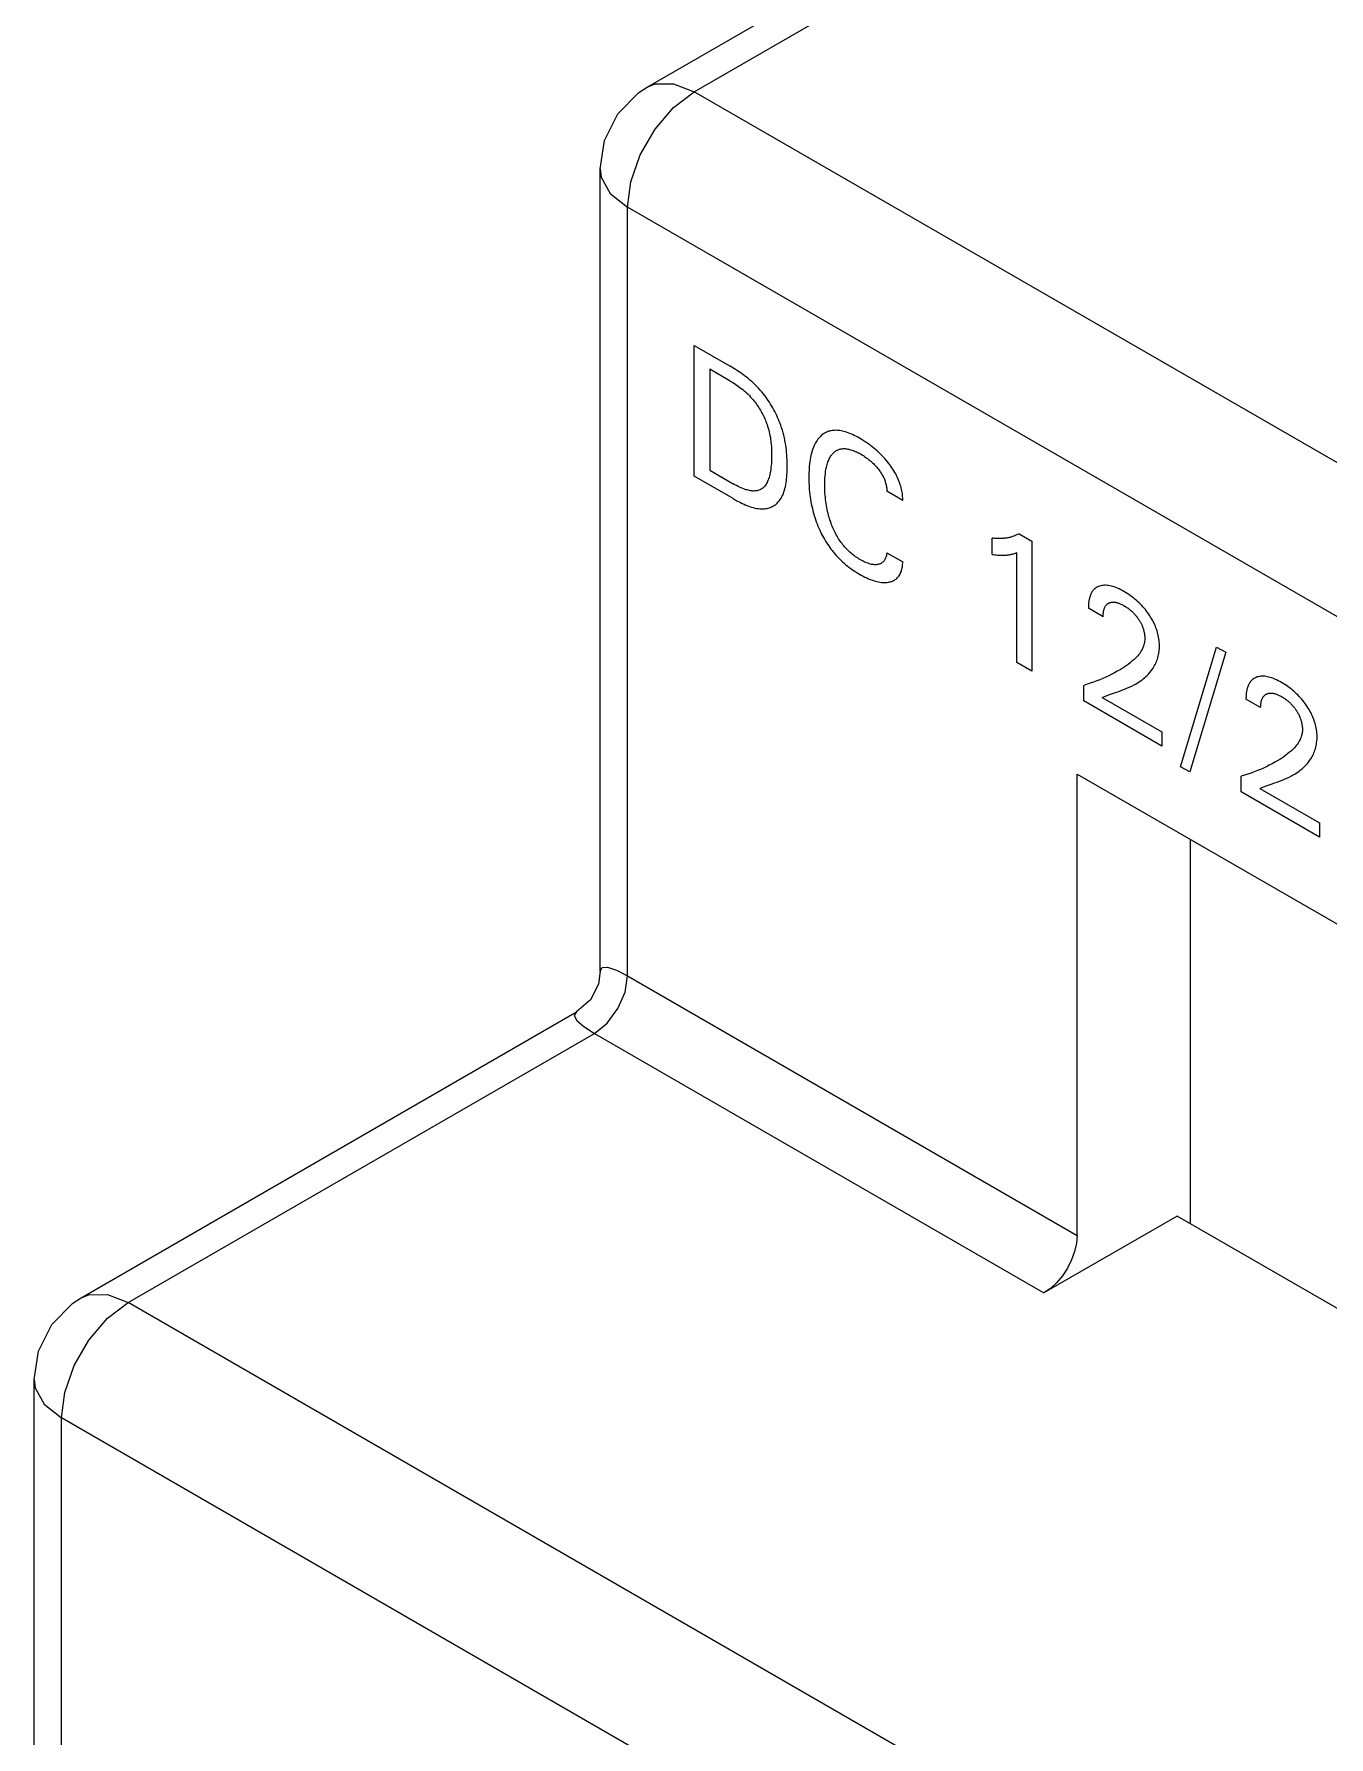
# Model space of a CAD drawing. Extents: x 0 to 420, y 0 to 297.
# Drawn here: x 167.98 to 181.73, y 153.39 to 171.48 of the extents above; entities that cross this region are included whole.
import ezdxf

# ---------------------------------------------------------------- set-up
doc = ezdxf.new("R2010")
doc.units = 0
doc.header["$LTSCALE"] = 23.1
doc.layers.add('40000_ISO', color=7, linetype='CONTINUOUS')

msp = doc.modelspace()

# ---------------------------------------------------------------- linework, layer by layer
at = {"layer": '40000_ISO', "color": 7, "linetype": 'CONTINUOUS'}
for p, q in [((174.488, 170.913), (185.972, 177.543)), ((174.988, 170.864), (186.161, 177.314)), ((174.489, 170.914), (174.572, 170.948)), ((174.572, 170.948), (174.769, 170.95)), ((174.769, 170.95), (174.988, 170.864)), ((174.176, 170.63), (174.401, 170.857)), ((174.401, 170.857), (174.489, 170.914)), ((174.769, 170.697), (174.988, 170.864)), ((198.677, 157.188), (174.988, 170.864)), ((174.035, 170.348), (174.176, 170.63)), ((174.572, 170.466), (174.769, 170.697)), ((174.415, 170.195), (174.572, 170.466)), ((173.988, 170.047), (174.035, 170.348)), ((173.988, 161.523), (173.988, 170.047)), ((173.988, 170.047), (174.001, 169.957)), ((174.315, 169.908), (174.415, 170.195)), ((174.001, 169.957), (174.097, 169.785)), ((174.281, 169.639), (174.315, 169.908)), ((174.097, 169.785), (174.281, 169.639)), ((174.281, 161.474), (174.281, 169.639)), ((197.97, 155.963), (174.281, 169.639)), ((174.988, 166.781), (174.988, 168.169)), ((174.988, 168.169), (175.369, 167.95)), ((175.153, 167.917), (175.153, 166.844)), ((175.369, 167.792), (175.153, 167.917)), ((175.388, 167.938), (175.369, 167.95)), ((175.408, 167.927), (175.388, 167.938)), ((175.427, 167.915), (175.408, 167.927)), ((175.446, 167.902), (175.427, 167.915)), ((175.465, 167.89), (175.446, 167.902)), ((175.485, 167.876), (175.465, 167.89)), ((175.504, 167.863), (175.485, 167.876)), ((175.523, 167.848), (175.504, 167.863)), ((175.542, 167.834), (175.523, 167.848)), ((175.369, 167.792), (175.384, 167.784)), ((175.384, 167.784), (175.399, 167.775)), ((175.399, 167.775), (175.414, 167.765)), ((175.414, 167.765), (175.429, 167.756)), ((175.429, 167.756), (175.443, 167.746)), ((175.443, 167.746), (175.458, 167.735)), ((175.458, 167.735), (175.473, 167.724)), ((175.473, 167.724), (175.488, 167.713)), ((175.488, 167.713), (175.503, 167.702)), ((175.503, 167.702), (175.517, 167.689)), ((175.517, 167.689), (175.532, 167.677)), ((175.532, 167.677), (175.546, 167.664)), ((175.561, 167.819), (175.542, 167.834)), ((175.546, 167.664), (175.56, 167.651)), ((175.58, 167.803), (175.561, 167.819)), ((175.599, 167.786), (175.58, 167.803)), ((175.617, 167.77), (175.599, 167.786)), ((175.635, 167.752), (175.617, 167.77)), ((175.653, 167.734), (175.635, 167.752)), ((175.671, 167.715), (175.653, 167.734)), ((175.688, 167.696), (175.671, 167.715)), ((175.705, 167.676), (175.688, 167.696)), ((175.719, 167.659), (175.705, 167.676)), ((175.56, 167.651), (175.574, 167.637)), ((175.574, 167.637), (175.587, 167.622)), ((175.587, 167.622), (175.601, 167.607)), ((175.601, 167.607), (175.614, 167.592)), ((175.614, 167.592), (175.624, 167.579)), ((175.624, 167.579), (175.634, 167.566)), ((175.634, 167.566), (175.644, 167.553)), ((175.644, 167.553), (175.654, 167.539)), ((175.654, 167.539), (175.663, 167.525)), ((175.663, 167.525), (175.673, 167.511)), ((175.673, 167.511), (175.682, 167.497)), ((175.682, 167.497), (175.69, 167.482)), ((175.733, 167.641), (175.719, 167.659)), ((175.747, 167.623), (175.733, 167.641)), ((175.76, 167.605), (175.747, 167.623)), ((175.773, 167.586), (175.76, 167.605)), ((175.786, 167.566), (175.773, 167.586)), ((175.798, 167.547), (175.786, 167.566)), ((175.81, 167.527), (175.798, 167.547)), ((175.821, 167.507), (175.81, 167.527)), ((175.833, 167.487), (175.821, 167.507)), ((175.843, 167.467), (175.833, 167.487)), ((175.69, 167.482), (175.699, 167.467)), ((175.699, 167.467), (175.707, 167.452)), ((175.707, 167.452), (175.715, 167.437)), ((175.715, 167.437), (175.722, 167.422)), ((175.722, 167.422), (175.73, 167.407)), ((175.73, 167.407), (175.736, 167.392)), ((175.736, 167.392), (175.743, 167.377)), ((175.743, 167.377), (175.749, 167.361)), ((175.749, 167.361), (175.755, 167.346)), ((175.755, 167.346), (175.761, 167.33)), ((175.761, 167.33), (175.767, 167.311)), ((175.767, 167.311), (175.773, 167.291)), ((175.854, 167.446), (175.843, 167.467)), ((175.864, 167.426), (175.854, 167.446)), ((175.873, 167.405), (175.864, 167.426)), ((175.883, 167.384), (175.873, 167.405)), ((175.891, 167.363), (175.883, 167.384)), ((175.899, 167.342), (175.891, 167.363)), ((175.907, 167.322), (175.899, 167.342)), ((175.916, 167.295), (175.907, 167.322)), ((175.773, 167.291), (175.779, 167.271)), ((175.779, 167.271), (175.784, 167.252)), ((175.784, 167.252), (175.788, 167.232)), ((175.788, 167.232), (175.792, 167.213)), ((175.792, 167.213), (175.796, 167.193)), ((175.796, 167.193), (175.799, 167.174)), ((175.799, 167.174), (175.801, 167.155)), ((175.801, 167.155), (175.803, 167.136)), ((175.803, 167.136), (175.805, 167.117)), ((175.924, 167.269), (175.916, 167.295)), ((175.932, 167.242), (175.924, 167.269)), ((175.939, 167.216), (175.932, 167.242)), ((175.945, 167.19), (175.939, 167.216)), ((175.95, 167.164), (175.945, 167.19)), ((175.955, 167.138), (175.95, 167.164)), ((175.959, 167.112), (175.955, 167.138)), ((176.276, 167.135), (176.268, 167.121)), ((176.284, 167.148), (176.276, 167.135)), ((176.292, 167.162), (176.284, 167.148)), ((176.301, 167.174), (176.292, 167.162)), ((176.311, 167.186), (176.301, 167.174)), ((176.321, 167.197), (176.311, 167.186)), ((176.331, 167.207), (176.321, 167.197)), ((176.34, 167.216), (176.331, 167.207)), ((176.35, 167.223), (176.34, 167.216)), ((176.36, 167.231), (176.35, 167.223)), ((176.37, 167.237), (176.36, 167.231)), ((176.381, 167.243), (176.37, 167.237)), ((176.392, 167.249), (176.381, 167.243)), ((176.403, 167.253), (176.392, 167.249)), ((176.415, 167.258), (176.403, 167.253)), ((176.427, 167.261), (176.415, 167.258)), ((176.439, 167.264), (176.427, 167.261)), ((176.452, 167.266), (176.439, 167.264)), ((176.465, 167.268), (176.452, 167.266)), ((176.478, 167.268), (176.465, 167.268)), ((176.492, 167.269), (176.478, 167.268)), ((176.505, 167.268), (176.492, 167.269)), ((176.519, 167.267), (176.505, 167.268)), ((176.533, 167.265), (176.519, 167.267)), ((176.548, 167.263), (176.533, 167.265)), ((176.562, 167.26), (176.548, 167.263)), ((176.576, 167.256), (176.562, 167.26)), ((176.595, 167.251), (176.576, 167.256)), ((176.613, 167.245), (176.595, 167.251)), ((176.631, 167.238), (176.613, 167.245)), ((176.65, 167.231), (176.631, 167.238)), ((176.668, 167.223), (176.65, 167.231)), ((176.687, 167.214), (176.668, 167.223)), ((176.705, 167.205), (176.687, 167.214)), ((176.724, 167.195), (176.705, 167.205)), ((176.743, 167.184), (176.724, 167.195)), ((176.762, 167.173), (176.743, 167.184)), ((176.782, 167.161), (176.762, 167.173)), ((176.802, 167.148), (176.782, 167.161)), ((176.821, 167.135), (176.802, 167.148)), ((176.841, 167.121), (176.821, 167.135)), ((175.805, 167.117), (175.807, 167.099)), ((175.807, 167.099), (175.808, 167.08)), ((175.808, 167.08), (175.809, 167.062)), ((175.809, 166.961), (175.808, 166.939)), ((175.809, 167.062), (175.809, 167.044)), ((175.809, 167.044), (175.81, 167.026)), ((175.81, 166.984), (175.809, 166.961)), ((175.81, 167.026), (175.81, 167.008)), ((175.81, 167.008), (175.81, 166.984)), ((175.963, 167.086), (175.959, 167.112)), ((175.966, 167.061), (175.963, 167.086)), ((175.968, 167.035), (175.966, 167.061)), ((175.97, 167.01), (175.968, 167.035)), ((175.972, 166.985), (175.97, 167.01)), ((175.973, 166.96), (175.972, 166.985)), ((175.974, 166.935), (175.973, 166.96)), ((176.219, 166.959), (176.216, 166.936)), ((176.223, 166.979), (176.219, 166.959)), ((176.227, 166.998), (176.223, 166.979)), ((176.231, 167.017), (176.227, 166.998)), ((176.236, 167.036), (176.231, 167.017)), ((176.241, 167.054), (176.236, 167.036)), ((176.247, 167.072), (176.241, 167.054)), ((176.254, 167.089), (176.247, 167.072)), ((176.261, 167.106), (176.254, 167.089)), ((176.268, 167.121), (176.261, 167.106)), ((176.407, 166.933), (176.412, 166.946)), ((176.412, 166.946), (176.417, 166.956)), ((176.417, 166.956), (176.421, 166.965)), ((176.421, 166.965), (176.426, 166.975)), ((176.426, 166.975), (176.431, 166.984)), ((176.431, 166.984), (176.436, 166.992)), ((176.436, 166.992), (176.442, 167.001)), ((176.442, 167.001), (176.448, 167.009)), ((176.448, 167.009), (176.454, 167.016)), ((176.454, 167.016), (176.461, 167.023)), ((176.461, 167.023), (176.467, 167.029)), ((176.467, 167.029), (176.473, 167.035)), ((176.473, 167.035), (176.479, 167.04)), ((176.479, 167.04), (176.486, 167.045)), ((176.486, 167.045), (176.493, 167.05)), ((176.493, 167.05), (176.5, 167.054)), ((176.5, 167.054), (176.507, 167.058)), ((176.507, 167.058), (176.514, 167.061)), ((176.514, 167.061), (176.522, 167.065)), ((176.522, 167.065), (176.53, 167.067)), ((176.53, 167.067), (176.538, 167.069)), ((176.538, 167.069), (176.546, 167.071)), ((176.546, 167.071), (176.555, 167.072)), ((176.555, 167.072), (176.564, 167.073)), ((176.564, 167.073), (176.572, 167.074)), ((176.572, 167.074), (176.581, 167.074)), ((176.581, 167.074), (176.591, 167.074)), ((176.591, 167.074), (176.6, 167.073)), ((176.6, 167.073), (176.609, 167.072)), ((176.609, 167.072), (176.619, 167.07)), ((176.619, 167.07), (176.628, 167.068)), ((176.628, 167.068), (176.638, 167.066)), ((176.638, 167.066), (176.65, 167.063)), ((176.65, 167.063), (176.662, 167.059)), ((176.662, 167.059), (176.674, 167.055)), ((176.674, 167.055), (176.686, 167.051)), ((176.686, 167.051), (176.698, 167.045)), ((176.698, 167.045), (176.71, 167.04)), ((176.71, 167.04), (176.723, 167.034)), ((176.723, 167.034), (176.735, 167.028)), ((176.735, 167.028), (176.747, 167.021)), ((176.747, 167.021), (176.76, 167.014)), ((176.76, 167.014), (176.774, 167.006)), ((176.774, 167.006), (176.787, 166.997)), ((176.787, 166.997), (176.801, 166.988)), ((176.801, 166.988), (176.815, 166.978)), ((176.815, 166.978), (176.829, 166.968)), ((176.829, 166.968), (176.839, 166.96)), ((176.839, 166.96), (176.85, 166.952)), ((176.86, 167.106), (176.841, 167.121)), ((176.85, 166.952), (176.86, 166.943)), ((176.878, 167.093), (176.86, 167.106)), ((176.86, 166.943), (176.87, 166.934)), ((176.896, 167.079), (176.878, 167.093)), ((176.913, 167.064), (176.896, 167.079)), ((176.93, 167.049), (176.913, 167.064)), ((176.947, 167.034), (176.93, 167.049)), ((176.964, 167.017), (176.947, 167.034)), ((176.98, 167.002), (176.964, 167.017)), ((176.995, 166.986), (176.98, 167.002)), ((177.01, 166.969), (176.995, 166.986)), ((177.025, 166.953), (177.01, 166.969)), ((177.039, 166.935), (177.025, 166.953)), ((175.402, 166.543), (174.988, 166.781)), ((175.153, 166.844), (175.403, 166.7)), ((175.782, 166.767), (175.777, 166.751)), ((175.787, 166.783), (175.782, 166.767)), ((175.791, 166.799), (175.787, 166.783)), ((175.794, 166.816), (175.791, 166.799)), ((175.797, 166.834), (175.794, 166.816)), ((175.8, 166.851), (175.797, 166.834)), ((175.803, 166.873), (175.8, 166.851)), ((175.805, 166.894), (175.803, 166.873)), ((175.807, 166.916), (175.805, 166.894)), ((175.808, 166.939), (175.807, 166.916)), ((175.968, 166.752), (175.97, 166.774)), ((175.97, 166.774), (175.972, 166.796)), ((175.972, 166.796), (175.973, 166.818)), ((175.973, 166.818), (175.974, 166.84)), ((175.974, 166.911), (175.974, 166.935)), ((175.974, 166.886), (175.974, 166.911)), ((175.974, 166.863), (175.974, 166.886)), ((175.974, 166.84), (175.974, 166.863)), ((176.206, 166.817), (176.205, 166.792)), ((176.205, 166.792), (176.205, 166.767)), ((176.205, 166.767), (176.205, 166.742)), ((176.207, 166.841), (176.206, 166.817)), ((176.208, 166.865), (176.207, 166.841)), ((176.21, 166.889), (176.208, 166.865)), ((176.213, 166.913), (176.21, 166.889)), ((176.216, 166.936), (176.213, 166.913)), ((176.375, 166.739), (176.376, 166.762)), ((176.376, 166.762), (176.378, 166.785)), ((176.378, 166.785), (176.38, 166.808)), ((176.38, 166.808), (176.383, 166.835)), ((176.383, 166.835), (176.386, 166.85)), ((176.386, 166.85), (176.389, 166.865)), ((176.389, 166.865), (176.392, 166.879)), ((176.392, 166.879), (176.395, 166.893)), ((176.395, 166.893), (176.399, 166.907)), ((176.399, 166.907), (176.403, 166.92)), ((176.403, 166.92), (176.407, 166.933)), ((176.87, 166.934), (176.88, 166.925)), ((176.88, 166.925), (176.89, 166.915)), ((176.89, 166.915), (176.9, 166.906)), ((176.9, 166.906), (176.909, 166.896)), ((176.909, 166.896), (176.918, 166.886)), ((176.918, 166.886), (176.926, 166.876)), ((176.926, 166.876), (176.935, 166.865)), ((176.935, 166.865), (176.944, 166.855)), ((176.944, 166.855), (176.951, 166.846)), ((176.951, 166.846), (176.957, 166.836)), ((176.957, 166.836), (176.964, 166.827)), ((176.964, 166.827), (176.97, 166.817)), ((176.97, 166.817), (176.976, 166.808)), ((176.976, 166.808), (176.982, 166.798)), ((176.982, 166.798), (176.988, 166.788)), ((176.988, 166.788), (176.993, 166.778)), ((176.993, 166.778), (176.998, 166.768)), ((176.998, 166.768), (177.003, 166.759)), ((177.054, 166.917), (177.039, 166.935)), ((177.065, 166.902), (177.054, 166.917)), ((177.076, 166.887), (177.065, 166.902)), ((177.087, 166.871), (177.076, 166.887)), ((177.098, 166.855), (177.087, 166.871)), ((177.108, 166.839), (177.098, 166.855)), ((177.118, 166.822), (177.108, 166.839)), ((177.127, 166.806), (177.118, 166.822)), ((177.136, 166.789), (177.127, 166.806)), ((177.144, 166.773), (177.136, 166.789)), ((177.151, 166.756), (177.144, 166.773)), ((175.419, 166.69), (175.403, 166.7)), ((175.436, 166.681), (175.419, 166.69)), ((175.453, 166.672), (175.436, 166.681)), ((175.47, 166.664), (175.453, 166.672)), ((175.487, 166.657), (175.47, 166.664)), ((175.504, 166.65), (175.487, 166.657)), ((175.521, 166.644), (175.504, 166.65)), ((175.537, 166.638), (175.521, 166.644)), ((175.55, 166.635), (175.537, 166.638)), ((175.562, 166.632), (175.55, 166.635)), ((175.575, 166.629), (175.562, 166.632)), ((175.587, 166.627), (175.575, 166.629)), ((175.599, 166.625), (175.587, 166.627)), ((175.61, 166.624), (175.599, 166.625)), ((175.622, 166.624), (175.61, 166.624)), ((175.633, 166.625), (175.622, 166.624)), ((175.644, 166.626), (175.633, 166.625)), ((175.654, 166.627), (175.644, 166.626)), ((175.664, 166.629), (175.654, 166.627)), ((175.674, 166.632), (175.664, 166.629)), ((175.683, 166.636), (175.674, 166.632)), ((175.692, 166.64), (175.683, 166.636)), ((175.7, 166.644), (175.692, 166.64)), ((175.708, 166.65), (175.7, 166.644)), ((175.716, 166.655), (175.708, 166.65)), ((175.724, 166.662), (175.716, 166.655)), ((175.731, 166.669), (175.724, 166.662)), ((175.738, 166.677), (175.731, 166.669)), ((175.745, 166.686), (175.738, 166.677)), ((175.751, 166.695), (175.745, 166.686)), ((175.757, 166.705), (175.751, 166.695)), ((175.762, 166.715), (175.757, 166.705)), ((175.767, 166.725), (175.762, 166.715)), ((175.771, 166.736), (175.767, 166.725)), ((175.777, 166.751), (175.771, 166.736)), ((175.919, 166.564), (175.927, 166.58)), ((175.927, 166.58), (175.934, 166.596)), ((175.934, 166.596), (175.94, 166.614)), ((175.94, 166.614), (175.946, 166.632)), ((175.946, 166.632), (175.951, 166.651)), ((175.951, 166.651), (175.956, 166.67)), ((175.956, 166.67), (175.96, 166.69)), ((175.96, 166.69), (175.963, 166.71)), ((175.963, 166.71), (175.966, 166.731)), ((175.966, 166.731), (175.968, 166.752)), ((176.205, 166.742), (176.206, 166.716)), ((176.206, 166.716), (176.207, 166.691)), ((176.207, 166.691), (176.208, 166.665)), ((176.208, 166.665), (176.21, 166.639)), ((176.21, 166.639), (176.213, 166.613)), ((176.213, 166.613), (176.216, 166.586)), ((176.216, 166.586), (176.219, 166.559)), ((176.374, 166.716), (176.375, 166.739)), ((176.374, 166.692), (176.374, 166.716)), ((176.374, 166.67), (176.374, 166.692)), ((176.374, 166.647), (176.374, 166.67)), ((176.375, 166.625), (176.374, 166.647)), ((176.376, 166.602), (176.375, 166.625)), ((176.378, 166.579), (176.376, 166.602)), ((176.38, 166.556), (176.378, 166.579)), ((177.003, 166.759), (177.007, 166.749)), ((177.007, 166.749), (177.011, 166.739)), ((177.011, 166.739), (177.014, 166.729)), ((177.014, 166.729), (177.017, 166.719)), ((177.017, 166.719), (177.02, 166.71)), ((177.02, 166.71), (177.023, 166.7)), ((177.023, 166.7), (177.025, 166.691)), ((177.025, 166.691), (177.027, 166.682)), ((177.027, 166.682), (177.029, 166.673)), ((177.029, 166.673), (177.031, 166.664)), ((177.031, 166.664), (177.032, 166.655)), ((177.032, 166.655), (177.032, 166.646)), ((177.032, 166.646), (177.033, 166.638)), ((177.033, 166.638), (177.033, 166.629)), ((177.033, 166.629), (177.033, 166.621)), ((177.202, 166.524), (177.033, 166.621)), ((177.158, 166.74), (177.151, 166.756)), ((177.165, 166.723), (177.158, 166.74)), ((177.17, 166.707), (177.165, 166.723)), ((177.176, 166.69), (177.17, 166.707)), ((177.181, 166.674), (177.176, 166.69)), ((177.185, 166.657), (177.181, 166.674)), ((177.189, 166.642), (177.185, 166.657)), ((177.192, 166.626), (177.189, 166.642)), ((177.195, 166.611), (177.192, 166.626)), ((177.198, 166.596), (177.195, 166.611)), ((177.199, 166.581), (177.198, 166.596)), ((177.201, 166.566), (177.199, 166.581)), ((175.402, 166.543), (175.421, 166.532)), ((175.421, 166.532), (175.44, 166.521)), ((175.44, 166.521), (175.459, 166.511)), ((175.459, 166.511), (175.479, 166.501)), ((175.479, 166.501), (175.498, 166.492)), ((175.498, 166.492), (175.517, 166.483)), ((175.517, 166.483), (175.537, 166.475)), ((175.537, 166.475), (175.556, 166.467)), ((175.556, 166.467), (175.575, 166.46)), ((175.575, 166.46), (175.594, 166.454)), ((175.594, 166.454), (175.612, 166.448)), ((175.612, 166.448), (175.631, 166.443)), ((175.631, 166.443), (175.649, 166.44)), ((175.649, 166.44), (175.667, 166.437)), ((175.667, 166.437), (175.685, 166.435)), ((175.685, 166.435), (175.703, 166.434)), ((175.703, 166.434), (175.72, 166.434)), ((175.72, 166.434), (175.734, 166.435)), ((175.734, 166.435), (175.748, 166.437)), ((175.748, 166.437), (175.761, 166.439)), ((175.761, 166.439), (175.774, 166.443)), ((175.774, 166.443), (175.787, 166.447)), ((175.787, 166.447), (175.8, 166.452)), ((175.8, 166.452), (175.812, 166.457)), ((175.812, 166.457), (175.824, 166.463)), ((175.824, 166.463), (175.835, 166.47)), ((175.835, 166.47), (175.846, 166.478)), ((175.846, 166.478), (175.857, 166.486)), ((175.857, 166.486), (175.867, 166.495)), ((175.867, 166.495), (175.877, 166.504)), ((175.877, 166.504), (175.886, 166.515)), ((175.886, 166.515), (175.895, 166.525)), ((175.895, 166.525), (175.903, 166.537)), ((175.903, 166.537), (175.911, 166.549)), ((175.911, 166.549), (175.919, 166.564)), ((176.219, 166.559), (176.223, 166.536)), ((176.223, 166.536), (176.227, 166.512)), ((176.227, 166.512), (176.231, 166.488)), ((176.231, 166.488), (176.236, 166.463)), ((176.236, 166.463), (176.242, 166.439)), ((176.242, 166.439), (176.248, 166.415)), ((176.248, 166.415), (176.254, 166.39)), ((176.383, 166.533), (176.38, 166.556)), ((176.385, 166.512), (176.383, 166.533)), ((176.388, 166.491), (176.385, 166.512)), ((176.392, 166.47), (176.388, 166.491)), ((176.395, 166.449), (176.392, 166.47)), ((176.399, 166.428), (176.395, 166.449)), ((176.404, 166.407), (176.399, 166.428)), ((176.409, 166.385), (176.404, 166.407)), ((177.202, 166.552), (177.201, 166.566)), ((177.202, 166.538), (177.202, 166.552)), ((177.202, 166.524), (177.202, 166.538)), ((176.254, 166.39), (176.261, 166.365)), ((176.261, 166.365), (176.269, 166.343)), ((176.269, 166.343), (176.276, 166.32)), ((176.276, 166.32), (176.284, 166.297)), ((176.284, 166.297), (176.293, 166.275)), ((176.293, 166.275), (176.302, 166.252)), ((176.302, 166.252), (176.311, 166.23)), ((176.311, 166.23), (176.321, 166.207)), ((176.414, 166.368), (176.409, 166.385)), ((176.418, 166.351), (176.414, 166.368)), ((176.423, 166.334), (176.418, 166.351)), ((176.429, 166.317), (176.423, 166.334)), ((176.435, 166.3), (176.429, 166.317)), ((176.441, 166.283), (176.435, 166.3)), ((176.447, 166.266), (176.441, 166.283)), ((176.454, 166.249), (176.447, 166.266)), ((176.46, 166.234), (176.454, 166.249)), ((176.467, 166.219), (176.46, 166.234)), ((176.474, 166.204), (176.467, 166.219)), ((176.321, 166.207), (176.332, 166.185)), ((176.332, 166.185), (176.341, 166.166)), ((176.341, 166.166), (176.351, 166.148)), ((176.351, 166.148), (176.361, 166.129)), ((176.361, 166.129), (176.371, 166.111)), ((176.371, 166.111), (176.382, 166.093)), ((176.382, 166.093), (176.393, 166.076)), ((176.393, 166.076), (176.404, 166.058)), ((176.404, 166.058), (176.416, 166.041)), ((176.416, 166.041), (176.428, 166.024)), ((176.481, 166.189), (176.474, 166.204)), ((176.488, 166.175), (176.481, 166.189)), ((176.496, 166.16), (176.488, 166.175)), ((176.504, 166.146), (176.496, 166.16)), ((176.512, 166.131), (176.504, 166.146)), ((176.521, 166.117), (176.512, 166.131)), ((176.53, 166.103), (176.521, 166.117)), ((176.539, 166.09), (176.53, 166.103)), ((176.548, 166.077), (176.539, 166.09)), ((176.558, 166.065), (176.548, 166.077)), ((176.567, 166.053), (176.558, 166.065)), ((176.577, 166.04), (176.567, 166.053)), ((176.587, 166.029), (176.577, 166.04)), ((178.15, 165.95), (178.15, 166.123)), ((178.161, 166.122), (178.15, 166.123)), ((178.171, 166.12), (178.161, 166.122)), ((178.182, 166.12), (178.171, 166.12)), ((178.192, 166.119), (178.182, 166.12)), ((178.203, 166.118), (178.192, 166.119)), ((178.213, 166.118), (178.203, 166.118)), ((178.223, 166.118), (178.213, 166.118)), ((178.234, 166.118), (178.223, 166.118)), ((178.244, 166.118), (178.234, 166.118)), ((178.254, 166.119), (178.244, 166.118)), ((178.264, 166.12), (178.254, 166.119)), ((178.274, 166.12), (178.264, 166.12)), ((178.284, 166.122), (178.274, 166.12)), ((178.293, 166.123), (178.284, 166.122)), ((178.303, 166.124), (178.293, 166.123)), ((178.313, 166.126), (178.303, 166.124)), ((178.322, 166.128), (178.313, 166.126)), ((178.331, 166.13), (178.322, 166.128)), ((178.341, 166.132), (178.331, 166.13)), ((178.35, 166.135), (178.341, 166.132)), ((178.359, 166.137), (178.35, 166.135)), ((178.368, 166.14), (178.359, 166.137)), ((178.377, 166.143), (178.368, 166.14)), ((178.386, 166.146), (178.377, 166.143)), ((178.395, 166.15), (178.386, 166.146)), ((178.404, 166.154), (178.395, 166.15)), ((178.413, 166.157), (178.404, 166.154)), ((178.421, 166.161), (178.413, 166.157)), ((178.43, 166.166), (178.421, 166.161)), ((178.438, 166.17), (178.43, 166.166)), ((178.438, 166.17), (178.574, 166.091)), ((178.574, 166.091), (178.574, 164.711)), ((176.428, 166.024), (176.44, 166.008)), ((176.44, 166.008), (176.452, 165.991)), ((176.452, 165.991), (176.465, 165.975)), ((176.465, 165.975), (176.479, 165.959)), ((176.479, 165.959), (176.492, 165.944)), ((176.492, 165.944), (176.506, 165.929)), ((176.506, 165.929), (176.52, 165.914)), ((176.52, 165.914), (176.534, 165.9)), ((176.534, 165.9), (176.548, 165.886)), ((176.548, 165.886), (176.562, 165.873)), ((176.562, 165.873), (176.577, 165.86)), ((176.577, 165.86), (176.595, 165.844)), ((176.598, 166.017), (176.587, 166.029)), ((176.608, 166.006), (176.598, 166.017)), ((176.619, 165.995), (176.608, 166.006)), ((176.629, 165.985), (176.619, 165.995)), ((176.641, 165.974), (176.629, 165.985)), ((176.653, 165.964), (176.641, 165.974)), ((176.666, 165.953), (176.653, 165.964)), ((176.678, 165.944), (176.666, 165.953)), ((176.69, 165.935), (176.678, 165.944)), ((176.702, 165.926), (176.69, 165.935)), ((176.715, 165.917), (176.702, 165.926)), ((176.727, 165.909), (176.715, 165.917)), ((176.74, 165.901), (176.727, 165.909)), ((176.752, 165.894), (176.74, 165.901)), ((176.766, 165.886), (176.752, 165.894)), ((176.78, 165.879), (176.766, 165.886)), ((176.794, 165.872), (176.78, 165.879)), ((176.808, 165.866), (176.794, 165.872)), ((176.821, 165.86), (176.808, 165.866)), ((176.834, 165.856), (176.821, 165.86)), ((176.846, 165.852), (176.834, 165.856)), ((176.978, 165.859), (176.972, 165.855)), ((176.984, 165.863), (176.978, 165.859)), ((176.99, 165.867), (176.984, 165.863)), ((176.995, 165.873), (176.99, 165.867)), ((177, 165.878), (176.995, 165.873)), ((177.005, 165.884), (177, 165.878)), ((177.009, 165.891), (177.005, 165.884)), ((177.013, 165.898), (177.009, 165.891)), ((177.017, 165.905), (177.013, 165.898)), ((177.02, 165.913), (177.017, 165.905)), ((177.023, 165.921), (177.02, 165.913)), ((177.026, 165.93), (177.023, 165.921)), ((177.028, 165.939), (177.026, 165.93)), ((177.03, 165.949), (177.028, 165.939)), ((177.032, 165.959), (177.03, 165.949)), ((177.033, 165.969), (177.032, 165.959)), ((177.033, 165.969), (177.202, 165.871)), ((177.201, 165.845), (177.202, 165.858)), ((177.202, 165.858), (177.202, 165.871)), ((178.15, 165.95), (178.165, 165.948)), ((178.165, 165.948), (178.18, 165.946)), ((178.18, 165.946), (178.194, 165.945)), ((178.194, 165.945), (178.209, 165.944)), ((178.209, 165.944), (178.224, 165.943)), ((178.224, 165.943), (178.235, 165.942)), ((178.235, 165.942), (178.245, 165.942)), ((178.245, 165.942), (178.256, 165.942)), ((178.256, 165.942), (178.267, 165.942)), ((178.267, 165.942), (178.277, 165.942)), ((178.277, 165.942), (178.287, 165.942)), ((178.287, 165.942), (178.297, 165.943)), ((178.297, 165.943), (178.306, 165.944)), ((178.306, 165.944), (178.315, 165.945)), ((178.315, 165.945), (178.323, 165.946)), ((178.323, 165.946), (178.332, 165.947)), ((178.332, 165.947), (178.341, 165.949)), ((178.341, 165.949), (178.348, 165.95)), ((178.348, 165.95), (178.356, 165.952)), ((178.356, 165.952), (178.363, 165.954)), ((178.363, 165.954), (178.371, 165.956)), ((178.371, 165.956), (178.379, 165.958)), ((178.379, 165.958), (178.387, 165.961)), ((178.387, 165.961), (178.4, 165.965)), ((178.4, 165.965), (178.413, 165.97)), ((178.413, 164.804), (178.413, 165.97)), ((176.595, 165.844), (176.613, 165.829)), ((176.613, 165.829), (176.631, 165.815)), ((176.631, 165.815), (176.65, 165.801)), ((176.65, 165.801), (176.668, 165.788)), ((176.668, 165.788), (176.687, 165.776)), ((176.687, 165.776), (176.705, 165.764)), ((176.705, 165.764), (176.724, 165.752)), ((176.724, 165.752), (176.743, 165.741)), ((176.743, 165.741), (176.762, 165.73)), ((176.762, 165.73), (176.781, 165.72)), ((176.781, 165.72), (176.8, 165.71)), ((176.8, 165.71), (176.819, 165.701)), ((176.819, 165.701), (176.838, 165.693)), ((176.838, 165.693), (176.857, 165.685)), ((176.858, 165.848), (176.846, 165.852)), ((176.857, 165.685), (176.875, 165.679)), ((176.871, 165.845), (176.858, 165.848)), ((176.883, 165.843), (176.871, 165.845)), ((176.875, 165.679), (176.892, 165.673)), ((176.892, 165.842), (176.883, 165.843)), ((176.901, 165.841), (176.892, 165.842)), ((176.91, 165.841), (176.901, 165.841)), ((176.919, 165.841), (176.91, 165.841)), ((176.928, 165.842), (176.919, 165.841)), ((176.936, 165.843), (176.928, 165.842)), ((176.944, 165.844), (176.936, 165.843)), ((176.951, 165.846), (176.944, 165.844)), ((176.958, 165.849), (176.951, 165.846)), ((176.965, 165.851), (176.958, 165.849)), ((176.972, 165.855), (176.965, 165.851)), ((177.104, 165.672), (177.113, 165.677)), ((177.113, 165.677), (177.123, 165.683)), ((177.123, 165.683), (177.132, 165.689)), ((177.132, 165.689), (177.14, 165.696)), ((177.14, 165.696), (177.147, 165.704)), ((177.147, 165.704), (177.154, 165.712)), ((177.154, 165.712), (177.161, 165.721)), ((177.161, 165.721), (177.167, 165.73)), ((177.167, 165.73), (177.173, 165.74)), ((177.173, 165.74), (177.178, 165.75)), ((177.178, 165.75), (177.183, 165.761)), ((177.183, 165.761), (177.187, 165.772)), ((177.187, 165.772), (177.19, 165.783)), ((177.19, 165.783), (177.193, 165.795)), ((177.193, 165.795), (177.196, 165.807)), ((177.196, 165.807), (177.198, 165.819)), ((177.198, 165.819), (177.2, 165.832)), ((177.2, 165.832), (177.201, 165.845)), ((176.892, 165.673), (176.909, 165.668)), ((176.909, 165.668), (176.926, 165.663)), ((176.926, 165.663), (176.943, 165.659)), ((176.943, 165.659), (176.96, 165.656)), ((176.96, 165.656), (176.975, 165.654)), ((176.975, 165.654), (176.99, 165.653)), ((176.99, 165.653), (177.006, 165.653)), ((177.006, 165.653), (177.02, 165.653)), ((177.02, 165.653), (177.035, 165.654)), ((177.035, 165.654), (177.049, 165.656)), ((177.049, 165.656), (177.061, 165.658)), ((177.061, 165.658), (177.072, 165.66)), ((177.072, 165.66), (177.083, 165.663)), ((177.083, 165.663), (177.093, 165.667)), ((177.093, 165.667), (177.104, 165.672)), ((179.187, 165.494), (179.185, 165.488)), ((179.189, 165.5), (179.187, 165.494)), ((179.191, 165.506), (179.189, 165.5)), ((179.193, 165.512), (179.191, 165.506)), ((179.195, 165.517), (179.193, 165.512)), ((179.197, 165.523), (179.195, 165.517)), ((179.199, 165.528), (179.197, 165.523)), ((179.202, 165.533), (179.199, 165.528)), ((179.204, 165.538), (179.202, 165.533)), ((179.207, 165.543), (179.204, 165.538)), ((179.209, 165.548), (179.207, 165.543)), ((179.212, 165.553), (179.209, 165.548)), ((179.215, 165.557), (179.212, 165.553)), ((179.218, 165.562), (179.215, 165.557)), ((179.222, 165.566), (179.218, 165.562)), ((179.225, 165.57), (179.222, 165.566)), ((179.228, 165.573), (179.225, 165.57)), ((179.231, 165.577), (179.228, 165.573)), ((179.235, 165.58), (179.231, 165.577)), ((179.238, 165.583), (179.235, 165.58)), ((179.242, 165.587), (179.238, 165.583)), ((179.246, 165.59), (179.242, 165.587)), ((179.249, 165.592), (179.246, 165.59)), ((179.253, 165.595), (179.249, 165.592)), ((179.257, 165.598), (179.253, 165.595)), ((179.261, 165.6), (179.257, 165.598)), ((179.265, 165.603), (179.261, 165.6)), ((179.269, 165.605), (179.265, 165.603)), ((179.274, 165.607), (179.269, 165.605)), ((179.278, 165.609), (179.274, 165.607)), ((179.282, 165.611), (179.278, 165.609)), ((179.294, 165.615), (179.282, 165.611)), ((179.306, 165.618), (179.294, 165.615)), ((179.318, 165.621), (179.306, 165.618)), ((179.331, 165.622), (179.318, 165.621)), ((179.344, 165.623), (179.331, 165.622)), ((179.357, 165.623), (179.344, 165.623)), ((179.372, 165.622), (179.357, 165.623)), ((179.386, 165.62), (179.372, 165.622)), ((179.401, 165.618), (179.386, 165.62)), ((179.416, 165.614), (179.401, 165.618)), ((179.432, 165.61), (179.416, 165.614)), ((179.447, 165.605), (179.432, 165.61)), ((179.464, 165.599), (179.447, 165.605)), ((179.481, 165.591), (179.464, 165.599)), ((179.499, 165.584), (179.481, 165.591)), ((179.516, 165.575), (179.499, 165.584)), ((179.533, 165.566), (179.516, 165.575)), ((179.551, 165.556), (179.533, 165.566)), ((179.568, 165.546), (179.551, 165.556)), ((179.585, 165.536), (179.568, 165.546)), ((179.601, 165.525), (179.585, 165.536)), ((179.618, 165.513), (179.601, 165.525)), ((179.635, 165.501), (179.618, 165.513)), ((179.652, 165.488), (179.635, 165.501)), ((179.174, 165.41), (179.173, 165.402)), ((179.173, 165.402), (179.173, 165.394)), ((179.173, 165.394), (179.173, 165.386)), ((179.173, 165.386), (179.173, 165.379)), ((179.329, 165.289), (179.173, 165.379)), ((179.175, 165.425), (179.174, 165.417)), ((179.174, 165.417), (179.174, 165.41)), ((179.176, 165.439), (179.175, 165.432)), ((179.175, 165.432), (179.175, 165.425)), ((179.177, 165.447), (179.176, 165.439)), ((179.178, 165.454), (179.177, 165.447)), ((179.179, 165.461), (179.178, 165.454)), ((179.181, 165.468), (179.179, 165.461)), ((179.182, 165.475), (179.181, 165.468)), ((179.184, 165.482), (179.182, 165.475)), ((179.185, 165.488), (179.184, 165.482)), ((179.329, 165.306), (179.33, 165.315)), ((179.33, 165.315), (179.331, 165.323)), ((179.331, 165.323), (179.332, 165.332)), ((179.332, 165.332), (179.333, 165.34)), ((179.333, 165.34), (179.334, 165.348)), ((179.334, 165.348), (179.336, 165.355)), ((179.336, 165.355), (179.337, 165.362)), ((179.337, 165.362), (179.339, 165.367)), ((179.339, 165.367), (179.341, 165.373)), ((179.341, 165.373), (179.343, 165.379)), ((179.343, 165.379), (179.345, 165.384)), ((179.345, 165.384), (179.348, 165.389)), ((179.348, 165.389), (179.35, 165.394)), ((179.35, 165.394), (179.353, 165.399)), ((179.353, 165.399), (179.356, 165.404)), ((179.356, 165.404), (179.359, 165.408)), ((179.359, 165.408), (179.363, 165.412)), ((179.363, 165.412), (179.366, 165.416)), ((179.366, 165.416), (179.37, 165.419)), ((179.37, 165.419), (179.373, 165.423)), ((179.373, 165.423), (179.377, 165.426)), ((179.377, 165.426), (179.381, 165.428)), ((179.381, 165.428), (179.386, 165.431)), ((179.386, 165.431), (179.39, 165.433)), ((179.39, 165.433), (179.395, 165.436)), ((179.395, 165.436), (179.4, 165.438)), ((179.4, 165.438), (179.406, 165.44)), ((179.406, 165.44), (179.411, 165.441)), ((179.411, 165.441), (179.417, 165.442)), ((179.417, 165.442), (179.423, 165.443)), ((179.423, 165.443), (179.429, 165.444)), ((179.429, 165.444), (179.435, 165.444)), ((179.435, 165.444), (179.441, 165.444)), ((179.441, 165.444), (179.448, 165.444)), ((179.448, 165.444), (179.454, 165.443)), ((179.454, 165.443), (179.461, 165.442)), ((179.461, 165.442), (179.468, 165.441)), ((179.468, 165.441), (179.475, 165.439)), ((179.475, 165.439), (179.482, 165.437)), ((179.482, 165.437), (179.488, 165.435)), ((179.488, 165.435), (179.496, 165.433)), ((179.496, 165.433), (179.504, 165.43)), ((179.504, 165.43), (179.512, 165.426)), ((179.512, 165.426), (179.519, 165.423)), ((179.519, 165.423), (179.527, 165.419)), ((179.527, 165.419), (179.535, 165.415)), ((179.535, 165.415), (179.543, 165.411)), ((179.543, 165.411), (179.551, 165.407)), ((179.551, 165.407), (179.559, 165.402)), ((179.559, 165.402), (179.568, 165.396)), ((179.568, 165.396), (179.577, 165.391)), ((179.577, 165.391), (179.585, 165.385)), ((179.585, 165.385), (179.594, 165.379)), ((179.594, 165.379), (179.603, 165.372)), ((179.603, 165.372), (179.611, 165.365)), ((179.611, 165.365), (179.618, 165.36)), ((179.618, 165.36), (179.625, 165.354)), ((179.625, 165.354), (179.631, 165.349)), ((179.631, 165.349), (179.638, 165.343)), ((179.638, 165.343), (179.644, 165.336)), ((179.644, 165.336), (179.651, 165.33)), ((179.651, 165.33), (179.657, 165.323)), ((179.667, 165.476), (179.652, 165.488)), ((179.657, 165.323), (179.663, 165.317)), ((179.663, 165.317), (179.669, 165.31)), ((179.682, 165.463), (179.667, 165.476)), ((179.696, 165.45), (179.682, 165.463)), ((179.711, 165.437), (179.696, 165.45)), ((179.725, 165.422), (179.711, 165.437)), ((179.74, 165.408), (179.725, 165.422)), ((179.753, 165.394), (179.74, 165.408)), ((179.765, 165.379), (179.753, 165.394)), ((179.778, 165.364), (179.765, 165.379)), ((179.79, 165.348), (179.778, 165.364)), ((179.802, 165.332), (179.79, 165.348)), ((179.814, 165.316), (179.802, 165.332)), ((179.824, 165.3), (179.814, 165.316)), ((179.329, 165.297), (179.329, 165.306)), ((179.329, 165.289), (179.329, 165.297)), ((179.669, 165.31), (179.675, 165.303)), ((179.675, 165.303), (179.681, 165.297)), ((179.681, 165.297), (179.686, 165.29)), ((179.686, 165.29), (179.692, 165.282)), ((179.692, 165.282), (179.697, 165.275)), ((179.697, 165.275), (179.702, 165.268)), ((179.702, 165.268), (179.707, 165.26)), ((179.707, 165.26), (179.712, 165.253)), ((179.712, 165.253), (179.716, 165.246)), ((179.716, 165.246), (179.721, 165.239)), ((179.721, 165.239), (179.725, 165.231)), ((179.725, 165.231), (179.729, 165.224)), ((179.729, 165.224), (179.733, 165.216)), ((179.733, 165.216), (179.736, 165.209)), ((179.736, 165.209), (179.74, 165.201)), ((179.74, 165.201), (179.743, 165.194)), ((179.743, 165.194), (179.746, 165.186)), ((179.746, 165.186), (179.749, 165.178)), ((179.749, 165.178), (179.752, 165.171)), ((179.752, 165.171), (179.755, 165.163)), ((179.755, 165.163), (179.757, 165.155)), ((179.757, 165.155), (179.759, 165.148)), ((179.759, 165.148), (179.761, 165.14)), ((179.761, 165.14), (179.763, 165.132)), ((179.763, 165.132), (179.765, 165.125)), ((179.834, 165.285), (179.824, 165.3)), ((179.844, 165.269), (179.834, 165.285)), ((179.853, 165.253), (179.844, 165.269)), ((179.861, 165.237), (179.853, 165.253)), ((179.87, 165.221), (179.861, 165.237)), ((179.877, 165.204), (179.87, 165.221)), ((179.884, 165.188), (179.877, 165.204)), ((179.891, 165.171), (179.884, 165.188)), ((179.897, 165.155), (179.891, 165.171)), ((179.902, 165.138), (179.897, 165.155)), ((179.907, 165.122), (179.902, 165.138)), ((179.752, 164.96), (179.748, 164.95)), ((179.756, 164.97), (179.752, 164.96)), ((179.76, 164.981), (179.756, 164.97)), ((179.763, 164.992), (179.76, 164.981)), ((179.766, 165.003), (179.763, 164.992)), ((179.765, 165.125), (179.767, 165.116)), ((179.768, 165.015), (179.766, 165.003)), ((179.767, 165.116), (179.768, 165.108)), ((179.768, 165.108), (179.769, 165.1)), ((179.77, 165.027), (179.768, 165.015)), ((179.769, 165.1), (179.77, 165.092)), ((179.77, 165.092), (179.771, 165.084)), ((179.771, 165.04), (179.77, 165.027)), ((179.771, 165.084), (179.772, 165.076)), ((179.772, 165.053), (179.771, 165.04)), ((179.772, 165.076), (179.772, 165.068)), ((179.772, 165.068), (179.772, 165.06)), ((179.772, 165.06), (179.772, 165.053)), ((179.911, 165.106), (179.907, 165.122)), ((179.915, 165.089), (179.911, 165.106)), ((179.919, 165.072), (179.915, 165.089)), ((179.922, 165.054), (179.919, 165.072)), ((179.924, 165.037), (179.922, 165.054)), ((179.926, 165.02), (179.924, 165.037)), ((179.927, 165.003), (179.926, 165.02)), ((179.926, 164.935), (179.927, 164.952)), ((179.928, 164.987), (179.927, 165.003)), ((179.927, 164.952), (179.928, 164.97)), ((179.928, 164.97), (179.928, 164.987)), ((180.152, 163.696), (180.535, 164.967)), ((180.535, 164.967), (180.632, 164.911)), ((178.574, 164.711), (178.413, 164.804)), ((179.595, 164.783), (179.574, 164.768)), ((179.616, 164.798), (179.595, 164.783)), ((179.636, 164.815), (179.616, 164.798)), ((179.655, 164.832), (179.636, 164.815)), ((179.667, 164.842), (179.655, 164.832)), ((179.677, 164.853), (179.667, 164.842)), ((179.688, 164.864), (179.677, 164.853)), ((179.698, 164.875), (179.688, 164.864)), ((179.708, 164.887), (179.698, 164.875)), ((179.718, 164.899), (179.708, 164.887)), ((179.727, 164.912), (179.718, 164.899)), ((179.735, 164.926), (179.727, 164.912)), ((179.743, 164.941), (179.735, 164.926)), ((179.748, 164.95), (179.743, 164.941)), ((179.875, 164.769), (179.882, 164.782)), ((179.882, 164.782), (179.889, 164.796)), ((179.889, 164.796), (179.895, 164.809)), ((179.895, 164.809), (179.9, 164.824)), ((179.9, 164.824), (179.906, 164.838)), ((179.906, 164.838), (179.91, 164.853)), ((179.91, 164.853), (179.915, 164.869)), ((179.915, 164.869), (179.918, 164.884)), ((179.918, 164.884), (179.922, 164.901)), ((179.922, 164.901), (179.924, 164.918)), ((179.924, 164.918), (179.926, 164.935)), ((180.632, 164.911), (180.249, 163.64)), ((179.228, 164.594), (179.193, 164.582)), ((179.262, 164.607), (179.228, 164.594)), ((179.294, 164.62), (179.262, 164.607)), ((179.327, 164.633), (179.294, 164.62)), ((179.359, 164.647), (179.327, 164.633)), ((179.39, 164.662), (179.359, 164.647)), ((179.421, 164.677), (179.39, 164.662)), ((179.451, 164.693), (179.421, 164.677)), ((179.48, 164.709), (179.451, 164.693)), ((179.51, 164.726), (179.48, 164.709)), ((179.532, 164.739), (179.51, 164.726)), ((179.553, 164.753), (179.532, 164.739)), ((179.574, 164.768), (179.553, 164.753)), ((179.691, 164.584), (179.707, 164.594)), ((179.707, 164.594), (179.723, 164.605)), ((179.723, 164.605), (179.739, 164.616)), ((179.739, 164.616), (179.754, 164.628)), ((179.754, 164.628), (179.769, 164.64)), ((179.769, 164.64), (179.784, 164.653)), ((179.784, 164.653), (179.798, 164.666)), ((179.798, 164.666), (179.811, 164.68)), ((179.811, 164.68), (179.824, 164.695)), ((179.824, 164.695), (179.837, 164.711)), ((179.837, 164.711), (179.849, 164.727)), ((179.849, 164.727), (179.86, 164.744)), ((179.86, 164.744), (179.868, 164.757)), ((179.868, 164.757), (179.875, 164.769)), ((180.889, 164.591), (180.886, 164.587)), ((180.892, 164.596), (180.889, 164.591)), ((180.895, 164.6), (180.892, 164.596)), ((180.898, 164.604), (180.895, 164.6)), ((180.901, 164.607), (180.898, 164.604)), ((180.905, 164.611), (180.901, 164.607)), ((180.908, 164.614), (180.905, 164.611)), ((180.911, 164.617), (180.908, 164.614)), ((180.915, 164.621), (180.911, 164.617)), ((180.919, 164.624), (180.915, 164.621)), ((180.922, 164.626), (180.919, 164.624)), ((180.926, 164.629), (180.922, 164.626)), ((180.93, 164.632), (180.926, 164.629)), ((180.934, 164.634), (180.93, 164.632)), ((180.938, 164.637), (180.934, 164.634)), ((180.943, 164.639), (180.938, 164.637)), ((180.947, 164.641), (180.943, 164.639)), ((180.951, 164.643), (180.947, 164.641)), ((180.955, 164.645), (180.951, 164.643)), ((180.967, 164.649), (180.955, 164.645)), ((180.979, 164.652), (180.967, 164.649)), ((180.992, 164.655), (180.979, 164.652)), ((181.004, 164.656), (180.992, 164.655)), ((181.017, 164.657), (181.004, 164.656)), ((181.031, 164.657), (181.017, 164.657)), ((181.045, 164.656), (181.031, 164.657)), ((181.06, 164.654), (181.045, 164.656)), ((181.075, 164.652), (181.06, 164.654)), ((181.09, 164.648), (181.075, 164.652)), ((181.105, 164.644), (181.09, 164.648)), ((181.12, 164.639), (181.105, 164.644)), ((181.137, 164.633), (181.12, 164.639)), ((181.154, 164.625), (181.137, 164.633)), ((181.172, 164.618), (181.154, 164.625)), ((181.189, 164.609), (181.172, 164.618)), ((181.206, 164.6), (181.189, 164.609)), ((181.224, 164.59), (181.206, 164.6)), ((181.241, 164.58), (181.224, 164.59)), ((179.159, 164.571), (179.124, 164.56)), ((179.124, 164.394), (179.124, 164.56)), ((179.193, 164.582), (179.159, 164.571)), ((179.32, 164.432), (179.345, 164.442)), ((179.32, 164.432), (179.953, 164.067)), ((179.345, 164.442), (179.371, 164.452)), ((179.371, 164.452), (179.397, 164.461)), ((179.397, 164.461), (179.45, 164.479)), ((179.45, 164.479), (179.476, 164.489)), ((179.476, 164.489), (179.503, 164.498)), ((179.503, 164.498), (179.529, 164.508)), ((179.529, 164.508), (179.556, 164.518)), ((179.556, 164.518), (179.582, 164.529)), ((179.582, 164.529), (179.607, 164.54)), ((179.607, 164.54), (179.633, 164.552)), ((179.633, 164.552), (179.658, 164.565)), ((179.658, 164.565), (179.675, 164.574)), ((179.675, 164.574), (179.691, 164.584)), ((180.847, 164.436), (180.846, 164.428)), ((180.846, 164.428), (180.846, 164.42)), ((180.846, 164.42), (180.846, 164.413)), ((181.002, 164.323), (180.846, 164.413)), ((180.848, 164.459), (180.847, 164.451)), ((180.847, 164.451), (180.847, 164.444)), ((180.847, 164.444), (180.847, 164.436)), ((180.849, 164.466), (180.848, 164.459)), ((180.85, 164.481), (180.849, 164.473)), ((180.849, 164.473), (180.849, 164.466)), ((180.851, 164.488), (180.85, 164.481)), ((180.853, 164.495), (180.851, 164.488)), ((180.854, 164.502), (180.853, 164.495)), ((180.855, 164.509), (180.854, 164.502)), ((180.857, 164.516), (180.855, 164.509)), ((180.859, 164.522), (180.857, 164.516)), ((180.86, 164.528), (180.859, 164.522)), ((180.862, 164.534), (180.86, 164.528)), ((180.864, 164.54), (180.862, 164.534)), ((180.866, 164.546), (180.864, 164.54)), ((180.868, 164.551), (180.866, 164.546)), ((180.87, 164.557), (180.868, 164.551)), ((180.872, 164.562), (180.87, 164.557)), ((180.875, 164.567), (180.872, 164.562)), ((180.877, 164.572), (180.875, 164.567)), ((180.88, 164.577), (180.877, 164.572)), ((180.883, 164.582), (180.88, 164.577)), ((180.886, 164.587), (180.883, 164.582)), ((181.014, 164.407), (181.016, 164.413)), ((181.016, 164.413), (181.019, 164.418)), ((181.019, 164.418), (181.021, 164.423)), ((181.021, 164.423), (181.024, 164.428)), ((181.024, 164.428), (181.026, 164.433)), ((181.026, 164.433), (181.029, 164.438)), ((181.029, 164.438), (181.032, 164.442)), ((181.032, 164.442), (181.036, 164.446)), ((181.036, 164.446), (181.039, 164.45)), ((181.039, 164.45), (181.043, 164.453)), ((181.043, 164.453), (181.047, 164.457)), ((181.047, 164.457), (181.051, 164.46)), ((181.051, 164.46), (181.055, 164.462)), ((181.055, 164.462), (181.059, 164.465)), ((181.059, 164.465), (181.063, 164.467)), ((181.063, 164.467), (181.068, 164.47)), ((181.068, 164.47), (181.074, 164.472)), ((181.074, 164.472), (181.079, 164.474)), ((181.079, 164.474), (181.085, 164.475)), ((181.085, 164.475), (181.09, 164.476)), ((181.09, 164.476), (181.096, 164.477)), ((181.096, 164.477), (181.102, 164.478)), ((181.102, 164.478), (181.108, 164.478)), ((181.108, 164.478), (181.115, 164.478)), ((181.115, 164.478), (181.121, 164.478)), ((181.121, 164.478), (181.128, 164.477)), ((181.128, 164.477), (181.134, 164.476)), ((181.134, 164.476), (181.141, 164.475)), ((181.141, 164.475), (181.148, 164.473)), ((181.148, 164.473), (181.155, 164.471)), ((181.155, 164.471), (181.162, 164.469)), ((181.162, 164.469), (181.169, 164.467)), ((181.169, 164.467), (181.177, 164.464)), ((181.177, 164.464), (181.185, 164.46)), ((181.185, 164.46), (181.193, 164.457)), ((181.193, 164.457), (181.2, 164.453)), ((181.2, 164.453), (181.208, 164.449)), ((181.208, 164.449), (181.216, 164.445)), ((181.216, 164.445), (181.224, 164.441)), ((181.224, 164.441), (181.233, 164.436)), ((181.233, 164.436), (181.241, 164.43)), ((181.258, 164.57), (181.241, 164.58)), ((181.241, 164.43), (181.25, 164.425)), ((181.25, 164.425), (181.259, 164.419)), ((181.275, 164.559), (181.258, 164.57)), ((181.259, 164.419), (181.267, 164.413)), ((181.267, 164.413), (181.276, 164.406)), ((181.291, 164.547), (181.275, 164.559)), ((181.308, 164.535), (181.291, 164.547)), ((181.325, 164.522), (181.308, 164.535)), ((181.34, 164.51), (181.325, 164.522)), ((181.355, 164.497), (181.34, 164.51)), ((181.37, 164.484), (181.355, 164.497)), ((181.384, 164.471), (181.37, 164.484)), ((181.399, 164.456), (181.384, 164.471)), ((181.413, 164.442), (181.399, 164.456)), ((181.426, 164.428), (181.413, 164.442)), ((181.439, 164.413), (181.426, 164.428)), ((181.451, 164.398), (181.439, 164.413)), ((179.953, 163.915), (179.124, 164.394)), ((181.002, 164.331), (181.003, 164.34)), ((181.002, 164.323), (181.002, 164.331)), ((181.003, 164.349), (181.004, 164.357)), ((181.003, 164.34), (181.003, 164.349)), ((181.004, 164.357), (181.005, 164.366)), ((181.005, 164.366), (181.006, 164.374)), ((181.006, 164.374), (181.007, 164.382)), ((181.007, 164.382), (181.009, 164.389)), ((181.009, 164.389), (181.011, 164.396)), ((181.011, 164.396), (181.012, 164.401)), ((181.012, 164.401), (181.014, 164.407)), ((181.276, 164.406), (181.284, 164.399)), ((181.284, 164.399), (181.291, 164.394)), ((181.291, 164.394), (181.298, 164.388)), ((181.298, 164.388), (181.304, 164.383)), ((181.304, 164.383), (181.311, 164.376)), ((181.311, 164.376), (181.318, 164.37)), ((181.318, 164.37), (181.324, 164.364)), ((181.324, 164.364), (181.33, 164.357)), ((181.33, 164.357), (181.337, 164.351)), ((181.337, 164.351), (181.342, 164.344)), ((181.342, 164.344), (181.348, 164.337)), ((181.348, 164.337), (181.354, 164.331)), ((181.354, 164.331), (181.359, 164.324)), ((181.359, 164.324), (181.365, 164.316)), ((181.365, 164.316), (181.37, 164.309)), ((181.37, 164.309), (181.375, 164.302)), ((181.375, 164.302), (181.381, 164.294)), ((181.381, 164.294), (181.385, 164.287)), ((181.385, 164.287), (181.39, 164.28)), ((181.39, 164.28), (181.394, 164.273)), ((181.394, 164.273), (181.398, 164.265)), ((181.398, 164.265), (181.402, 164.258)), ((181.402, 164.258), (181.406, 164.25)), ((181.406, 164.25), (181.41, 164.243)), ((181.41, 164.243), (181.413, 164.235)), ((181.413, 164.235), (181.417, 164.228)), ((181.417, 164.228), (181.42, 164.22)), ((181.463, 164.382), (181.451, 164.398)), ((181.475, 164.366), (181.463, 164.382)), ((181.487, 164.35), (181.475, 164.366)), ((181.497, 164.334), (181.487, 164.35)), ((181.507, 164.319), (181.497, 164.334)), ((181.517, 164.303), (181.507, 164.319)), ((181.526, 164.287), (181.517, 164.303)), ((181.535, 164.271), (181.526, 164.287)), ((181.543, 164.255), (181.535, 164.271)), ((181.55, 164.238), (181.543, 164.255)), ((181.558, 164.222), (181.55, 164.238)), ((179.953, 164.067), (179.953, 163.915)), ((181.42, 164.22), (181.423, 164.212)), ((181.423, 164.212), (181.425, 164.205)), ((181.425, 164.205), (181.428, 164.197)), ((181.428, 164.197), (181.43, 164.189)), ((181.43, 164.189), (181.433, 164.182)), ((181.433, 164.182), (181.435, 164.174)), ((181.435, 164.174), (181.436, 164.166)), ((181.436, 164.166), (181.438, 164.159)), ((181.438, 164.159), (181.44, 164.15)), ((181.442, 164.049), (181.439, 164.037)), ((181.44, 164.15), (181.441, 164.142)), ((181.441, 164.142), (181.442, 164.134)), ((181.442, 164.134), (181.443, 164.126)), ((181.443, 164.061), (181.442, 164.049)), ((181.443, 164.126), (181.444, 164.118)), ((181.445, 164.074), (181.443, 164.061)), ((181.444, 164.118), (181.445, 164.11)), ((181.445, 164.11), (181.445, 164.102)), ((181.445, 164.102), (181.445, 164.094)), ((181.445, 164.094), (181.445, 164.087)), ((181.445, 164.087), (181.445, 164.074)), ((181.564, 164.205), (181.558, 164.222)), ((181.57, 164.189), (181.564, 164.205)), ((181.575, 164.172), (181.57, 164.189)), ((181.58, 164.156), (181.575, 164.172)), ((181.585, 164.14), (181.58, 164.156)), ((181.589, 164.123), (181.585, 164.14)), ((181.592, 164.106), (181.589, 164.123)), ((181.595, 164.088), (181.592, 164.106)), ((181.598, 164.071), (181.595, 164.088)), ((181.599, 164.054), (181.598, 164.071)), ((181.601, 164.037), (181.599, 164.054)), ((181.34, 163.876), (181.329, 163.866)), ((181.351, 163.887), (181.34, 163.876)), ((181.361, 163.898), (181.351, 163.887)), ((181.371, 163.909), (181.361, 163.898)), ((181.381, 163.921), (181.371, 163.909)), ((181.391, 163.933), (181.381, 163.921)), ((181.4, 163.946), (181.391, 163.933)), ((181.408, 163.96), (181.4, 163.946)), ((181.416, 163.975), (181.408, 163.96)), ((181.421, 163.984), (181.416, 163.975)), ((181.425, 163.994), (181.421, 163.984)), ((181.429, 164.004), (181.425, 163.994)), ((181.433, 164.015), (181.429, 164.004)), ((181.436, 164.026), (181.433, 164.015)), ((181.439, 164.037), (181.436, 164.026)), ((181.574, 163.858), (181.579, 163.872)), ((181.579, 163.872), (181.584, 163.887)), ((181.584, 163.887), (181.588, 163.903)), ((181.588, 163.903), (181.592, 163.918)), ((181.592, 163.918), (181.595, 163.935)), ((181.595, 163.935), (181.597, 163.951)), ((181.597, 163.951), (181.599, 163.969)), ((181.599, 163.969), (181.601, 163.986)), ((181.601, 164.021), (181.601, 164.037)), ((181.601, 164.004), (181.601, 164.021)), ((181.601, 163.986), (181.601, 164.004)), ((180.249, 163.64), (180.152, 163.696)), ((181.064, 163.696), (181.032, 163.681)), ((181.094, 163.711), (181.064, 163.696)), ((181.124, 163.727), (181.094, 163.711)), ((181.154, 163.743), (181.124, 163.727)), ((181.183, 163.76), (181.154, 163.743)), ((181.205, 163.773), (181.183, 163.76)), ((181.226, 163.787), (181.205, 163.773)), ((181.248, 163.802), (181.226, 163.787)), ((181.269, 163.817), (181.248, 163.802)), ((181.289, 163.832), (181.269, 163.817)), ((181.309, 163.849), (181.289, 163.832)), ((181.329, 163.866), (181.309, 163.849)), ((181.442, 163.674), (181.457, 163.687)), ((181.457, 163.687), (181.471, 163.7)), ((181.471, 163.7), (181.484, 163.714)), ((181.484, 163.714), (181.498, 163.729)), ((181.498, 163.729), (181.51, 163.745)), ((181.51, 163.745), (181.522, 163.761)), ((181.522, 163.761), (181.534, 163.778)), ((181.534, 163.778), (181.541, 163.791)), ((181.541, 163.791), (181.548, 163.803)), ((181.548, 163.803), (181.555, 163.816)), ((181.555, 163.816), (181.562, 163.83)), ((181.562, 163.83), (181.568, 163.843)), ((181.568, 163.843), (181.574, 163.858)), ((179.054, 158.718), (179.054, 163.617)), ((179.054, 163.617), (189.131, 157.8)), ((180.832, 163.605), (180.797, 163.594)), ((180.797, 163.428), (180.797, 163.594)), ((180.867, 163.616), (180.832, 163.605)), ((180.901, 163.628), (180.867, 163.616)), ((180.935, 163.641), (180.901, 163.628)), ((180.968, 163.654), (180.935, 163.641)), ((181, 163.667), (180.968, 163.654)), ((181.032, 163.681), (181, 163.667)), ((181.07, 163.495), (181.123, 163.513)), ((181.123, 163.513), (181.15, 163.523)), ((181.15, 163.523), (181.176, 163.532)), ((181.176, 163.532), (181.203, 163.542)), ((181.203, 163.542), (181.229, 163.552)), ((181.229, 163.552), (181.255, 163.563)), ((181.255, 163.563), (181.281, 163.574)), ((181.281, 163.574), (181.306, 163.586)), ((181.306, 163.586), (181.331, 163.599)), ((181.331, 163.599), (181.348, 163.608)), ((181.348, 163.608), (181.364, 163.618)), ((181.364, 163.618), (181.381, 163.628)), ((181.381, 163.628), (181.397, 163.639)), ((181.397, 163.639), (181.412, 163.65)), ((181.412, 163.65), (181.427, 163.662)), ((181.427, 163.662), (181.442, 163.674)), ((181.626, 162.949), (180.797, 163.428)), ((180.993, 163.466), (181.018, 163.476)), ((180.993, 163.466), (181.626, 163.101)), ((181.018, 163.476), (181.044, 163.486)), ((181.044, 163.486), (181.07, 163.495)), ((181.626, 163.101), (181.626, 162.949)), ((180.256, 158.841), (180.256, 162.923)), ((173.988, 161.524), (173.97, 161.387)), ((173.988, 161.524), (174.009, 161.564)), ((174.009, 161.564), (174.068, 161.568)), ((174.068, 161.568), (174.161, 161.536)), ((174.161, 161.536), (174.281, 161.474)), ((173.97, 161.387), (173.887, 161.221)), ((174.254, 161.302), (174.281, 161.474)), ((174.281, 161.474), (179.054, 158.718)), ((173.887, 161.221), (173.738, 161.091)), ((174.178, 161.126), (174.254, 161.302)), ((168.478, 158.054), (173.739, 161.091)), ((173.738, 161.091), (173.714, 161.052)), ((173.714, 161.052), (173.74, 161)), ((173.74, 161), (173.814, 160.935)), ((174.063, 160.971), (174.178, 161.126)), ((168.978, 158.004), (173.928, 160.862)), ((173.814, 160.935), (173.928, 160.862)), ((173.928, 160.862), (174.063, 160.971)), ((173.928, 160.862), (178.701, 158.106)), ((180.115, 158.923), (178.701, 158.106)), ((184.536, 156.37), (180.115, 158.923)), ((179.048, 158.635), (179.027, 158.547)), ((179.054, 158.718), (179.048, 158.635)), ((178.995, 158.457), (178.951, 158.37)), ((179.027, 158.547), (178.995, 158.457)), ((178.897, 158.288), (178.836, 158.215)), ((178.951, 158.37), (178.897, 158.288)), ((168.478, 158.054), (168.561, 158.088)), ((168.561, 158.088), (168.759, 158.09)), ((168.759, 158.09), (168.978, 158.004)), ((178.77, 158.154), (178.701, 158.106)), ((178.836, 158.215), (178.77, 158.154)), ((168.166, 157.771), (168.391, 157.997)), ((168.391, 157.997), (168.478, 158.054)), ((168.759, 157.837), (168.978, 158.004)), ((192.666, 144.328), (168.978, 158.004)), ((168.024, 157.488), (168.166, 157.771)), ((168.561, 157.606), (168.759, 157.837)), ((168.405, 157.335), (168.561, 157.606)), ((167.978, 157.188), (168.024, 157.488)), ((167.978, 122.078), (167.978, 157.188)), ((167.978, 157.188), (167.99, 157.097)), ((168.305, 157.049), (168.405, 157.335)), ((167.99, 157.097), (168.087, 156.925)), ((168.271, 156.779), (168.305, 157.049)), ((168.087, 156.925), (168.271, 156.779)), ((168.271, 121.67), (168.271, 156.779)), ((191.959, 143.103), (168.271, 156.779))]:
    msp.add_line(p, q, dxfattribs=at)

doc.saveas('drawing.dxf')
